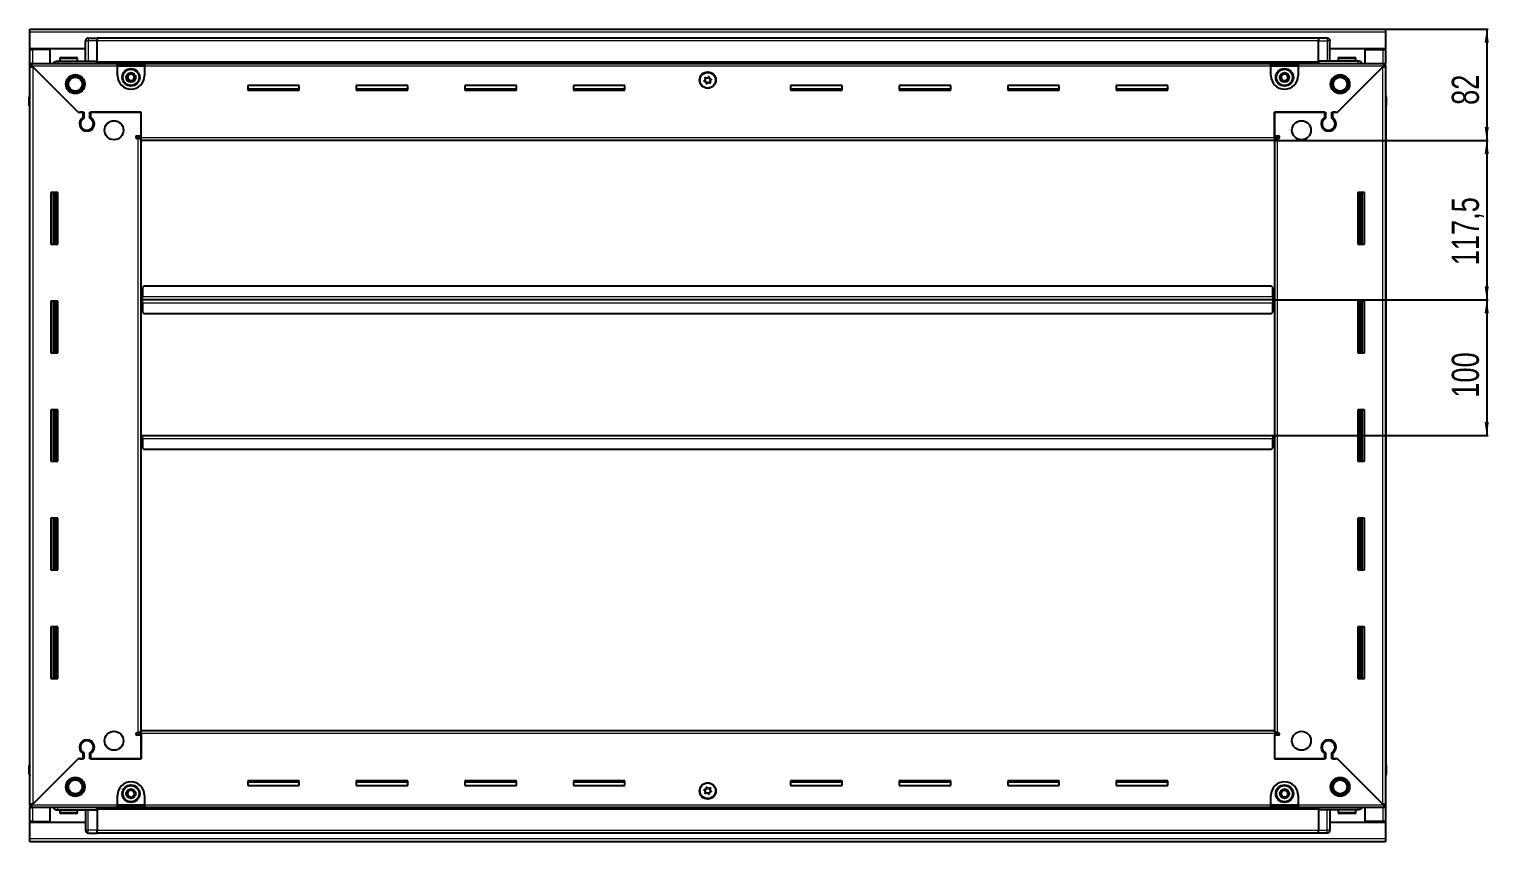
# Model space of a CAD drawing. Header units: millimetres. Extents: x 1415 to 5981, y -1265 to 1643.
# Drawn here: x 4906 to 5981, y 877 to 1476 of the extents above; entities that cross this region are included whole.
import ezdxf

# ---------------------------------------------------------------- set-up
doc = ezdxf.new("R2010")
doc.units = ezdxf.units.MM
doc.layers.add('FORMAT', color=7, linetype='Continuous')
doc.styles.add('SLDTEXTSTYLE0', font='TXT', dxfattribs={"width": 0.75})
doc.dimstyles.new('SLDDIMSTYLE0', dxfattribs={"dimtxt": 20, "dimasz": 10, "dimexe": 0, "dimexo": 0.0625, "dimgap": 5, "dimtad": 2, "dimdec": 1, "dimrnd": 1e-09, "dimzin": 12, "dimdsep": 46, "dimtxsty": 'SLDTEXTSTYLE0', "dimsah": 1, "dimcen": 0.09, "dimadec": 0, "dimazin": 3, "dimtfac": 1, "dimtofl": 0, "dimtmove": 0, "dimatfit": 3, "dimfxl": 0, "dimfrac": 2, "dimtolj": 1, "dimtzin": 12, "dimarcsym": 0})

# ---------------------------------------------------------------- blocks, each defined once
blk = doc.blocks.new('_D_6')
at = {"layer": 'FORMAT'}
for p, q in [((5905.2, 1475.8), (5980.7, 1475.8)), ((5979.7, 1475.8), (5979.7, 1393.8)), ((5823.2, 1393.8), (5980.7, 1393.8))]:
    blk.add_line(p, q, dxfattribs=at)
for points in [[(5979.7, 1475.8), (5978.1, 1465.8), (5981.2, 1465.8)], [(5979.7, 1393.8), (5981.2, 1403.8), (5978.1, 1403.8)]]:
    blk.add_solid(points, dxfattribs=at)
at = {"layer": 'FORMAT', "insert": (5953.9, 1420), "char_height": 20, "attachment_point": 1, "rotation": 90, "style": 'SLDTEXTSTYLE0'}
blk.add_mtext('82', dxfattribs=at)
blk = doc.blocks.new('_D_7')
at = {"layer": 'FORMAT'}
for p, q in [((5822.2, 1276.3), (5980.7, 1276.3)), ((5979.7, 1276.3), (5979.7, 1176.3)), ((5822.2, 1176.3), (5980.7, 1176.3))]:
    blk.add_line(p, q, dxfattribs=at)
for points in [[(5979.7, 1276.3), (5978.1, 1266.3), (5981.2, 1266.3)], [(5979.7, 1176.3), (5981.2, 1186.3), (5978.1, 1186.3)]]:
    blk.add_solid(points, dxfattribs=at)
at = {"layer": 'FORMAT', "insert": (5953.9, 1204.2), "char_height": 20, "attachment_point": 1, "rotation": 90, "style": 'SLDTEXTSTYLE0'}
blk.add_mtext('100', dxfattribs=at)
blk = doc.blocks.new('_D_8')
at = {"layer": 'FORMAT'}
for p, q in [((5823.2, 1393.8), (5980.7, 1393.8)), ((5979.7, 1393.8), (5979.7, 1276.3)), ((5822.2, 1276.3), (5980.7, 1276.3))]:
    blk.add_line(p, q, dxfattribs=at)
for points in [[(5979.7, 1393.8), (5978.1, 1383.8), (5981.2, 1383.8)], [(5979.7, 1276.3), (5981.2, 1286.3), (5978.1, 1286.3)]]:
    blk.add_solid(points, dxfattribs=at)
at = {"layer": 'FORMAT', "insert": (5953.9, 1301.8), "char_height": 20, "attachment_point": 1, "rotation": 90, "style": 'SLDTEXTSTYLE0'}
blk.add_mtext('117,5', dxfattribs=at)

msp = doc.modelspace()

# ---------------------------------------------------------------- linework, layer by layer
at = {"color": 7, "linetype": 'Continuous', "lineweight": 25}
for p, q in [((4906.16, 1475.82), (5905.16, 1475.82)), ((4906.16, 1473.72), (4906.16, 1475.82)), ((4906.16, 1461.32), (4906.16, 1473.72)), ((5905.16, 1475.82), (5905.16, 1473.72)), ((5905.16, 1473.72), (5905.16, 1461.32)), ((4947.16, 1452.32), (4947.16, 1467.32)), ((4947.83, 1468.82), (4947.83, 1468.82)), ((4949.16, 1469.32), (4955.66, 1469.32)), ((4949.16, 1469.32), (4955.66, 1469.32)), ((4955.66, 1469.32), (4955.66, 1469.32)), ((4955.66, 1469.32), (4955.66, 1469.32)), ((4955.66, 1469.32), (4955.66, 1467.32)), ((5855.66, 1469.17), (4955.66, 1469.17)), ((4955.66, 1452.32), (4955.66, 1467.32)), ((5855.66, 1469.32), (5855.66, 1469.32)), ((5862.16, 1469.32), (5855.66, 1469.32)), ((5862.16, 1469.32), (5855.66, 1469.32)), ((5855.66, 1469.32), (5855.66, 1467.32)), ((5855.66, 1452.32), (5855.66, 1467.32)), ((5864.16, 1467.32), (5864.16, 1467.32)), ((5864.16, 1452.32), (5864.16, 1467.32)), ((4947.16, 1461.32), (4906.16, 1461.32)), ((4906.16, 1460.82), (4906.16, 1461.32)), ((4906.16, 1450.57), (4906.16, 1460.82)), ((4906.16, 1460.82), (4908.26, 1460.82)), ((4907.66, 1460.82), (4907.66, 1461.32)), ((4921.16, 1460.82), (4908.26, 1460.82)), ((4921.16, 1450.57), (4921.16, 1460.82)), ((4926.66, 1452.32), (4955.66, 1452.32)), ((4928.16, 1454.22), (4928.16, 1452.32)), ((4928.96, 1455.02), (4940.36, 1455.02)), ((4941.16, 1452.32), (4941.16, 1454.22)), ((4955.58, 1450.57), (4955.66, 1452.29)), ((4955.66, 1452.32), (4955.66, 1451.82)), ((5884.66, 1452.32), (5855.66, 1452.32)), ((5855.66, 1452.32), (5855.66, 1451.82)), ((5855.66, 1452.29), (5855.73, 1450.57)), ((5905.16, 1461.32), (5864.16, 1461.32)), ((5870.16, 1454.22), (5870.16, 1452.32)), ((5870.96, 1455.02), (5882.36, 1455.02)), ((5883.16, 1452.32), (5883.16, 1454.22)), ((5890.16, 1450.57), (5890.16, 1460.82)), ((5890.16, 1460.82), (5903.06, 1460.82)), ((5903.06, 1460.82), (5905.16, 1460.82)), ((5903.66, 1460.82), (5903.66, 1461.32)), ((5905.16, 1460.82), (5905.16, 1461.32)), ((5905.16, 1460.82), (5905.16, 1450.57)), ((4906.16, 1449.07), (4906.16, 1450.57)), ((4906.16, 1450.57), (4907.16, 1450.57)), ((4906.16, 1448.57), (4906.16, 1449.07)), ((4906.16, 1449.07), (4907.16, 1449.07)), ((4906.16, 904.07), (4906.16, 1448.57)), ((4907.66, 1448.57), (4906.16, 1448.57)), ((4907.16, 1449.07), (4907.16, 1450.57)), ((4907.16, 1450.57), (4970.66, 1450.57)), ((4907.76, 1448.47), (4941.66, 1414.57)), ((4942.36, 1413.87), (4908.26, 1447.97)), ((4955.66, 1451.17), (5855.66, 1451.17)), ((4970.66, 1448.47), (4970.66, 1450.57)), ((4970.66, 1450.57), (4990.66, 1450.57)), ((4970.66, 1449.07), (4990.66, 1449.07)), ((4970.66, 1441.57), (4970.66, 1448.47)), ((4990.66, 1450.57), (4990.66, 1448.47)), ((4990.66, 1450.57), (5820.66, 1450.57)), ((4990.66, 1448.47), (4990.66, 1441.57)), ((5820.66, 1448.47), (5820.66, 1450.57)), ((5820.66, 1450.57), (5840.66, 1450.57)), ((5820.66, 1449.07), (5840.66, 1449.07)), ((5820.66, 1441.57), (5820.66, 1448.47)), ((5840.66, 1450.57), (5840.66, 1448.47)), ((5840.66, 1450.57), (5904.16, 1450.57)), ((5840.66, 1448.47), (5840.66, 1441.57)), ((5903.06, 1447.97), (5868.96, 1413.87)), ((5869.66, 1414.57), (5903.56, 1448.47)), ((5903.66, 1448.57), (5905.16, 1448.57)), ((5904.16, 1449.07), (5904.16, 1450.57)), ((5904.16, 1450.57), (5905.16, 1450.57)), ((5904.16, 1449.07), (5905.16, 1449.07)), ((5905.16, 1449.07), (5905.16, 1450.57)), ((5905.16, 1449.07), (5905.16, 1448.57)), ((5905.16, 1448.57), (5905.16, 904.07)), ((5104.66, 1434.32), (5066.66, 1434.32)), ((5066.66, 1434.32), (5066.66, 1430.82)), ((5104.66, 1431.57), (5066.66, 1431.57)), ((5066.66, 1430.82), (5104.66, 1430.82)), ((5104.66, 1430.82), (5104.66, 1434.32)), ((5184.66, 1434.32), (5146.66, 1434.32)), ((5146.66, 1434.32), (5146.66, 1430.82)), ((5184.66, 1431.57), (5146.66, 1431.57)), ((5146.66, 1430.82), (5184.66, 1430.82)), ((5184.66, 1430.82), (5184.66, 1434.32)), ((5264.66, 1434.32), (5226.66, 1434.32)), ((5226.66, 1434.32), (5226.66, 1430.82)), ((5264.66, 1431.57), (5226.66, 1431.57)), ((5226.66, 1430.82), (5264.66, 1430.82)), ((5264.66, 1430.82), (5264.66, 1434.32)), ((5344.66, 1434.32), (5306.66, 1434.32)), ((5306.66, 1434.32), (5306.66, 1430.82)), ((5344.66, 1431.57), (5306.66, 1431.57)), ((5306.66, 1430.82), (5344.66, 1430.82)), ((5344.66, 1430.82), (5344.66, 1434.32)), ((5504.66, 1434.32), (5466.66, 1434.32)), ((5466.66, 1434.32), (5466.66, 1430.82)), ((5504.66, 1431.57), (5466.66, 1431.57)), ((5466.66, 1430.82), (5504.66, 1430.82)), ((5504.66, 1430.82), (5504.66, 1434.32)), ((5584.66, 1434.32), (5546.66, 1434.32)), ((5546.66, 1434.32), (5546.66, 1430.82)), ((5584.66, 1431.57), (5546.66, 1431.57)), ((5546.66, 1430.82), (5584.66, 1430.82)), ((5584.66, 1430.82), (5584.66, 1434.32)), ((5664.66, 1434.32), (5626.66, 1434.32)), ((5626.66, 1434.32), (5626.66, 1430.82)), ((5664.66, 1431.57), (5626.66, 1431.57)), ((5626.66, 1430.82), (5664.66, 1430.82)), ((5664.66, 1430.82), (5664.66, 1434.32)), ((5744.66, 1434.32), (5706.66, 1434.32)), ((5706.66, 1434.32), (5706.66, 1430.82)), ((5744.66, 1431.57), (5706.66, 1431.57)), ((5706.66, 1430.82), (5744.66, 1430.82)), ((5744.66, 1430.82), (5744.66, 1434.32)), ((4905.66, 1425.82), (4905.66, 1419.32)), ((4905.66, 1419.32), (4905.66, 1425.82)), ((5905.16, 1427.15), (5905.16, 1427.15)), ((5905.66, 1425.82), (5905.66, 1419.32)), ((5905.66, 1419.32), (5905.66, 1425.82)), ((4905.66, 1419.32), (4905.66, 1419.32)), ((4906.16, 1419.32), (4905.66, 1419.32)), ((4905.81, 1419.32), (4905.81, 933.32)), ((4941.66, 1414.57), (4945.86, 1414.57)), ((4943.06, 1414.57), (4942.36, 1413.87)), ((4945.16, 1414.57), (4943.06, 1414.57)), ((4945.16, 1414.57), (4945.16, 1410.68)), ((4945.86, 1414.57), (4945.86, 1410.29)), ((4950.46, 1414.57), (4988.16, 1414.57)), ((4950.46, 1410.29), (4950.46, 1414.57)), ((4951.16, 1410.68), (4951.16, 1414.57)), ((4988.16, 1414.57), (4951.16, 1414.57)), ((4988.16, 1397.32), (4988.16, 1414.57)), ((4988.16, 1395.92), (4988.16, 1414.57)), ((5823.16, 1414.57), (5823.16, 1397.32)), ((5860.16, 1414.57), (5823.16, 1414.57)), ((5823.16, 1414.57), (5860.86, 1414.57)), ((5823.16, 1395.92), (5823.16, 1414.57)), ((5860.16, 1414.57), (5860.16, 1410.68)), ((5860.86, 1414.57), (5860.86, 1410.29)), ((5865.46, 1414.57), (5869.66, 1414.57)), ((5865.46, 1410.29), (5865.46, 1414.57)), ((5868.26, 1414.57), (5866.16, 1414.57)), ((5866.16, 1410.68), (5866.16, 1414.57)), ((5868.96, 1413.87), (5868.26, 1414.57)), ((5905.16, 1419.32), (5905.66, 1419.32)), ((5905.51, 933.32), (5905.51, 1419.32)), ((5905.66, 1419.32), (5905.66, 1419.32)), ((5905.66, 1419.32), (5905.66, 1419.32)), ((4946.16, 1401.71), (4946.16, 1400.95)), ((5865.16, 1401.71), (5865.16, 1400.95)), ((4985.31, 1397.32), (4988.16, 1397.32)), ((4986.06, 1395.32), (4985.31, 1395.32)), ((4986.06, 1395.32), (4988.16, 1395.32)), ((4988.16, 1396.32), (4986.16, 1396.32)), ((4986.16, 1396.32), (4986.16, 1395.32)), ((4988.16, 1393.82), (4988.16, 1395.92)), ((4988.16, 958.82), (4988.16, 1393.82)), ((5823.16, 1393.82), (4988.16, 1393.82)), ((5823.16, 1397.32), (5826.01, 1397.32)), ((5825.16, 1396.32), (5823.16, 1396.32)), ((5823.16, 1395.92), (5823.16, 1393.82)), ((5823.16, 1395.32), (5825.26, 1395.32)), ((5823.16, 1393.82), (5823.16, 958.82)), ((5825.16, 1395.32), (5825.16, 1396.32)), ((5826.01, 1395.32), (5825.26, 1395.32)), ((4926.66, 1355.32), (4921.66, 1355.32)), ((4921.66, 1355.32), (4921.66, 1317.32)), ((4923.81, 1317.32), (4923.81, 1355.32)), ((4925.6, 1317.32), (4925.6, 1355.32)), ((4925.63, 1317.32), (4925.63, 1355.32)), ((4926.66, 1317.32), (4926.66, 1355.32)), ((5884.66, 1355.32), (5884.66, 1317.32)), ((5889.66, 1355.32), (5884.66, 1355.32)), ((5885.68, 1355.32), (5885.68, 1317.32)), ((5885.71, 1355.32), (5885.71, 1317.32)), ((5887.51, 1355.32), (5887.51, 1317.32)), ((5889.66, 1317.32), (5889.66, 1355.32)), ((4921.66, 1317.32), (4926.66, 1317.32)), ((5884.66, 1317.32), (5889.66, 1317.32)), ((4990.16, 1286.32), (4989.16, 1285.32)), ((4989.16, 1285.32), (4989.16, 1278.42)), ((5821.16, 1286.32), (4990.16, 1286.32)), ((5822.16, 1285.32), (5821.16, 1286.32)), ((5822.16, 1278.42), (5822.16, 1285.32)), ((4926.66, 1275.32), (4921.66, 1275.32)), ((4921.66, 1275.32), (4921.66, 1237.32)), ((4923.81, 1237.32), (4923.81, 1275.32)), ((4925.6, 1237.32), (4925.6, 1275.32)), ((4925.63, 1237.32), (4925.63, 1275.32)), ((4926.66, 1237.32), (4926.66, 1275.32)), ((4988.91, 1276.32), (4988.16, 1276.32)), ((4989.16, 1279.17), (4988.91, 1279.17)), ((4988.91, 1279.17), (4988.91, 1276.32)), ((4988.91, 1276.32), (4988.91, 1273.47)), ((4988.91, 1273.47), (4989.16, 1273.47)), ((4989.16, 1276.32), (4989.16, 1278.42)), ((5822.16, 1276.32), (4989.16, 1276.32)), ((4989.16, 1274.22), (4989.16, 1276.32)), ((4989.16, 1274.22), (4989.16, 1267.32)), ((5822.41, 1279.17), (5822.16, 1279.17)), ((5822.16, 1278.42), (5822.16, 1276.32)), ((5822.16, 1276.32), (5822.16, 1274.22)), ((5822.16, 1267.32), (5822.16, 1274.22)), ((5822.16, 1273.47), (5822.41, 1273.47)), ((5822.41, 1276.32), (5822.41, 1279.17)), ((5823.16, 1276.32), (5822.41, 1276.32)), ((5822.41, 1273.47), (5822.41, 1276.32)), ((5884.66, 1275.32), (5884.66, 1237.32)), ((5889.66, 1275.32), (5884.66, 1275.32)), ((5885.68, 1275.32), (5885.68, 1237.32)), ((5885.71, 1275.32), (5885.71, 1237.32)), ((5887.51, 1275.32), (5887.51, 1237.32)), ((5889.66, 1237.32), (5889.66, 1275.32)), ((4989.16, 1267.32), (4990.16, 1266.32)), ((4990.16, 1266.32), (5821.16, 1266.32)), ((5821.16, 1266.32), (5822.16, 1267.32)), ((4921.66, 1237.32), (4926.66, 1237.32)), ((5884.66, 1237.32), (5889.66, 1237.32)), ((4926.66, 1195.32), (4921.66, 1195.32)), ((4921.66, 1195.32), (4921.66, 1157.32)), ((4923.81, 1157.32), (4923.81, 1195.32)), ((4925.6, 1157.32), (4925.6, 1195.32)), ((4925.63, 1157.32), (4925.63, 1195.32)), ((4926.66, 1157.32), (4926.66, 1195.32)), ((5884.66, 1195.32), (5884.66, 1157.32)), ((5889.66, 1195.32), (5884.66, 1195.32)), ((5885.68, 1195.32), (5885.68, 1157.32)), ((5885.71, 1195.32), (5885.71, 1157.32)), ((5887.51, 1195.32), (5887.51, 1157.32)), ((5889.66, 1157.32), (5889.66, 1195.32)), ((4988.16, 1176.32), (4988.91, 1176.32)), ((4988.91, 1176.32), (4988.91, 1173.47)), ((4988.91, 1173.47), (4989.16, 1173.47)), ((4989.16, 1174.22), (4989.16, 1176.32)), ((4989.16, 1176.32), (5822.16, 1176.32)), ((4989.16, 1174.22), (4989.16, 1167.32)), ((5822.16, 1176.32), (5822.16, 1174.22)), ((5822.16, 1167.32), (5822.16, 1174.22)), ((5822.16, 1173.47), (5822.41, 1173.47)), ((5822.41, 1173.47), (5822.41, 1176.32)), ((5822.41, 1176.32), (5823.16, 1176.32)), ((4989.16, 1167.32), (4990.16, 1166.32)), ((4990.16, 1166.32), (5821.16, 1166.32)), ((5821.16, 1166.32), (5822.16, 1167.32)), ((4921.66, 1157.32), (4926.66, 1157.32)), ((5884.66, 1157.32), (5889.66, 1157.32)), ((4926.66, 1115.32), (4921.66, 1115.32)), ((4921.66, 1115.32), (4921.66, 1077.32)), ((4923.81, 1077.32), (4923.81, 1115.32)), ((4925.6, 1077.32), (4925.6, 1115.32)), ((4925.63, 1077.32), (4925.63, 1115.32)), ((4926.66, 1077.32), (4926.66, 1115.32)), ((5884.66, 1115.32), (5884.66, 1077.32)), ((5889.66, 1115.32), (5884.66, 1115.32)), ((5885.68, 1115.32), (5885.68, 1077.32)), ((5885.71, 1115.32), (5885.71, 1077.32)), ((5887.51, 1115.32), (5887.51, 1077.32)), ((5889.66, 1077.32), (5889.66, 1115.32)), ((4921.66, 1077.32), (4926.66, 1077.32)), ((5884.66, 1077.32), (5889.66, 1077.32)), ((4926.66, 1035.32), (4921.66, 1035.32)), ((4921.66, 1035.32), (4921.66, 997.32)), ((4923.81, 997.32), (4923.81, 1035.32)), ((4925.6, 997.32), (4925.6, 1035.32)), ((4925.63, 997.32), (4925.63, 1035.32)), ((4926.66, 997.32), (4926.66, 1035.32)), ((5884.66, 1035.32), (5884.66, 997.32)), ((5889.66, 1035.32), (5884.66, 1035.32)), ((5885.68, 1035.32), (5885.68, 997.32)), ((5885.71, 1035.32), (5885.71, 997.32)), ((5887.51, 1035.32), (5887.51, 997.32)), ((5889.66, 997.32), (5889.66, 1035.32)), ((4921.66, 997.32), (4926.66, 997.32)), ((5884.66, 997.32), (5889.66, 997.32)), ((4985.31, 957.32), (4986.06, 957.32)), ((4988.16, 957.32), (4986.06, 957.32)), ((4986.16, 957.32), (4986.16, 956.32)), ((4988.16, 956.72), (4988.16, 958.82)), ((4988.16, 958.82), (5823.16, 958.82)), ((5823.16, 958.82), (5823.16, 956.72)), ((5825.26, 957.32), (5823.16, 957.32)), ((5825.16, 956.32), (5825.16, 957.32)), ((5825.26, 957.32), (5826.01, 957.32)), ((4946.16, 951.7), (4946.16, 950.94)), ((4988.16, 955.32), (4985.31, 955.32)), ((4986.16, 956.32), (4988.16, 956.32)), ((4988.16, 956.72), (4988.16, 938.07)), ((4988.16, 938.07), (4988.16, 955.32)), ((5823.16, 956.72), (5823.16, 938.07)), ((5823.16, 956.32), (5825.16, 956.32)), ((5823.16, 955.32), (5823.16, 938.07)), ((5826.01, 955.32), (5823.16, 955.32)), ((5865.16, 951.7), (5865.16, 950.94)), ((4941.66, 938.07), (4907.76, 904.17)), ((4908.26, 904.67), (4942.36, 938.77)), ((4945.86, 938.07), (4941.66, 938.07)), ((4942.36, 938.77), (4943.06, 938.07)), ((4943.06, 938.07), (4945.16, 938.07)), ((4945.16, 941.96), (4945.16, 938.07)), ((4945.86, 942.36), (4945.86, 938.07)), ((4950.46, 938.07), (4950.46, 942.36)), ((4988.16, 938.07), (4950.46, 938.07)), ((4951.16, 938.07), (4951.16, 941.96)), ((4951.16, 938.07), (4988.16, 938.07)), ((5823.16, 938.07), (5860.16, 938.07)), ((5860.86, 938.07), (5823.16, 938.07)), ((5860.16, 941.96), (5860.16, 938.07)), ((5860.86, 942.36), (5860.86, 938.07)), ((5865.46, 938.07), (5865.46, 942.36)), ((5869.66, 938.07), (5865.46, 938.07)), ((5866.16, 938.07), (5866.16, 941.96)), ((5866.16, 938.07), (5868.26, 938.07)), ((5868.26, 938.07), (5868.96, 938.77)), ((5868.96, 938.77), (5903.06, 904.67)), ((5903.56, 904.17), (5869.66, 938.07)), ((4905.66, 926.82), (4905.66, 933.32)), ((4905.66, 933.32), (4905.66, 933.32)), ((4905.66, 933.32), (4905.66, 933.32)), ((4905.66, 933.32), (4905.66, 926.82)), ((4906.16, 933.32), (4905.66, 933.32)), ((4906.16, 925.5), (4906.16, 925.5)), ((5905.16, 933.32), (5905.66, 933.32)), ((5905.66, 933.32), (5905.66, 933.32)), ((5905.66, 926.82), (5905.66, 933.32)), ((5905.66, 933.32), (5905.66, 926.82)), ((5104.66, 921.82), (5066.66, 921.82)), ((5066.66, 921.82), (5066.66, 918.32)), ((5066.66, 921.07), (5104.66, 921.07)), ((5066.66, 918.32), (5104.66, 918.32)), ((5104.66, 918.32), (5104.66, 921.82)), ((5184.66, 921.82), (5146.66, 921.82)), ((5146.66, 921.82), (5146.66, 918.32)), ((5146.66, 921.07), (5184.66, 921.07)), ((5146.66, 918.32), (5184.66, 918.32)), ((5184.66, 918.32), (5184.66, 921.82)), ((5264.66, 921.82), (5226.66, 921.82)), ((5226.66, 921.82), (5226.66, 918.32)), ((5226.66, 921.07), (5264.66, 921.07)), ((5226.66, 918.32), (5264.66, 918.32)), ((5264.66, 918.32), (5264.66, 921.82)), ((5344.66, 921.82), (5306.66, 921.82)), ((5306.66, 921.82), (5306.66, 918.32)), ((5306.66, 921.07), (5344.66, 921.07)), ((5306.66, 918.32), (5344.66, 918.32)), ((5344.66, 918.32), (5344.66, 921.82)), ((5504.66, 921.82), (5466.66, 921.82)), ((5466.66, 921.82), (5466.66, 918.32)), ((5466.66, 921.07), (5504.66, 921.07)), ((5466.66, 918.32), (5504.66, 918.32)), ((5504.66, 918.32), (5504.66, 921.82)), ((5584.66, 921.82), (5546.66, 921.82)), ((5546.66, 921.82), (5546.66, 918.32)), ((5546.66, 921.07), (5584.66, 921.07)), ((5546.66, 918.32), (5584.66, 918.32)), ((5584.66, 918.32), (5584.66, 921.82)), ((5664.66, 921.82), (5626.66, 921.82)), ((5626.66, 921.82), (5626.66, 918.32)), ((5626.66, 921.07), (5664.66, 921.07)), ((5626.66, 918.32), (5664.66, 918.32)), ((5664.66, 918.32), (5664.66, 921.82)), ((5744.66, 921.82), (5706.66, 921.82)), ((5706.66, 921.82), (5706.66, 918.32)), ((5706.66, 921.07), (5744.66, 921.07)), ((5706.66, 918.32), (5744.66, 918.32)), ((5744.66, 918.32), (5744.66, 921.82)), ((4906.16, 903.57), (4906.16, 904.07)), ((4907.66, 904.07), (4906.16, 904.07)), ((4906.16, 903.57), (4906.16, 902.07)), ((4907.16, 903.57), (4906.16, 903.57)), ((4907.16, 903.57), (4907.16, 902.07)), ((4970.66, 904.17), (4970.66, 911.07)), ((4970.66, 902.07), (4970.66, 904.17)), ((4990.66, 903.57), (4970.66, 903.57)), ((4990.66, 911.07), (4990.66, 904.17)), ((4990.66, 904.17), (4990.66, 902.07)), ((5820.66, 904.17), (5820.66, 911.07)), ((5820.66, 902.07), (5820.66, 904.17)), ((5840.66, 903.57), (5820.66, 903.57)), ((5840.66, 911.07), (5840.66, 904.17)), ((5840.66, 904.17), (5840.66, 902.07)), ((5903.66, 904.07), (5905.16, 904.07)), ((5904.16, 903.57), (5904.16, 902.07)), ((5905.16, 903.57), (5904.16, 903.57)), ((5905.16, 904.07), (5905.16, 903.57)), ((5905.16, 903.57), (5905.16, 902.07)), ((4906.16, 891.82), (4906.16, 902.07)), ((4907.16, 902.07), (4906.16, 902.07)), ((4970.66, 902.07), (4907.16, 902.07)), ((4921.16, 891.82), (4921.16, 902.07)), ((4926.66, 900.32), (4955.66, 900.32)), ((4928.16, 900.32), (4928.16, 898.42)), ((4932.73, 897.62), (4928.96, 897.62)), ((4940.36, 897.62), (4932.73, 897.62)), ((4941.16, 898.42), (4941.16, 900.32)), ((4947.16, 900.32), (4947.16, 885.32)), ((4955.66, 900.36), (4955.58, 902.07)), ((5855.66, 901.47), (4955.66, 901.47)), ((4955.66, 900.32), (4955.66, 900.82)), ((4955.66, 900.32), (4955.66, 885.32)), ((4990.66, 902.07), (4970.66, 902.07)), ((5820.66, 902.07), (4990.66, 902.07)), ((5840.66, 902.07), (5820.66, 902.07)), ((5904.16, 902.07), (5840.66, 902.07)), ((5855.73, 902.07), (5855.66, 900.36)), ((5855.66, 900.32), (5855.66, 900.82)), ((5884.66, 900.32), (5855.66, 900.32)), ((5855.66, 900.32), (5855.66, 885.32)), ((5864.16, 900.32), (5864.16, 885.32)), ((5870.16, 900.32), (5870.16, 898.42)), ((5877.95, 897.62), (5870.96, 897.62)), ((5882.36, 897.62), (5877.95, 897.62)), ((5883.16, 898.42), (5883.16, 900.32)), ((5890.16, 891.82), (5890.16, 902.07)), ((5905.16, 902.07), (5904.16, 902.07)), ((5905.16, 902.07), (5905.16, 891.82)), ((4908.26, 891.82), (4906.16, 891.82)), ((4906.16, 891.32), (4906.16, 891.82)), ((4906.16, 878.92), (4906.16, 891.32)), ((4906.16, 891.32), (4947.16, 891.32)), ((4907.66, 891.32), (4907.66, 891.82)), ((4908.26, 891.82), (4921.16, 891.82)), ((4947.16, 885.32), (4947.16, 885.32)), ((4949.16, 883.32), (4955.66, 883.32)), ((4949.16, 883.32), (4955.66, 883.32)), ((4955.66, 883.32), (4955.66, 885.32)), ((4955.66, 883.47), (5855.66, 883.47)), ((4955.66, 883.32), (4955.66, 883.32)), ((5855.66, 883.32), (5855.66, 885.32)), ((5862.16, 883.32), (5855.66, 883.32)), ((5855.66, 883.32), (5855.66, 883.32)), ((5855.66, 883.32), (5855.66, 883.32)), ((5862.16, 883.32), (5855.66, 883.32)), ((5863.48, 883.82), (5863.48, 883.82)), ((5864.16, 891.32), (5905.16, 891.32)), ((5903.06, 891.82), (5890.16, 891.82)), ((5905.16, 891.82), (5903.06, 891.82)), ((5903.66, 891.32), (5903.66, 891.82)), ((5905.16, 891.32), (5905.16, 891.82)), ((5905.16, 891.32), (5905.16, 878.92)), ((4906.16, 876.82), (4906.16, 878.92)), ((5905.16, 876.82), (4906.16, 876.82)), ((5905.16, 878.92), (5905.16, 876.82))]:
    msp.add_line(p, q, dxfattribs=at)
at = {"color": 8, "linetype": 'Continuous', "lineweight": 18}
for p, q in [((5905.16, 1473.72), (4906.16, 1473.72)), ((4947.16, 1467.32), (4949.16, 1467.32)), ((4949.16, 1469.32), (4949.16, 1467.32)), ((4949.16, 1467.32), (4949.16, 1452.32)), ((4955.66, 1467.32), (4949.16, 1467.32)), ((5855.66, 1467.17), (4955.66, 1467.17)), ((5855.66, 1467.32), (5862.16, 1467.32)), ((5862.16, 1469.32), (5862.16, 1467.32)), ((5864.16, 1467.32), (5862.16, 1467.32)), ((5862.16, 1467.32), (5862.16, 1452.32)), ((4908.26, 1460.82), (4908.26, 1461.32)), ((4908.26, 1450.57), (4908.26, 1460.82)), ((4928.16, 1454.22), (4941.16, 1454.22)), ((5870.16, 1454.22), (5883.16, 1454.22)), ((5903.06, 1461.32), (5903.06, 1460.82)), ((5903.06, 1460.82), (5903.06, 1450.57)), ((4970.66, 1448.47), (4907.76, 1448.47)), ((4908.26, 1447.97), (4908.26, 904.67)), ((5855.66, 1451.82), (4955.66, 1451.82)), ((5855.66, 1450.59), (4955.66, 1450.59)), ((4970.66, 1448.47), (4990.66, 1448.47)), ((5820.66, 1448.47), (4990.66, 1448.47)), ((5820.66, 1448.47), (5840.66, 1448.47)), ((5903.56, 1448.47), (5840.66, 1448.47)), ((5903.06, 904.67), (5903.06, 1447.97)), ((4906.16, 1425.82), (4905.66, 1425.82)), ((5905.16, 1425.82), (5905.66, 1425.82)), ((4986.06, 957.32), (4986.06, 1395.32)), ((4988.16, 1395.92), (5823.16, 1395.92)), ((5825.26, 1395.32), (5825.26, 957.32)), ((4923.16, 1355.32), (4923.16, 1317.32)), ((4924.39, 1355.32), (4924.39, 1317.32)), ((5886.92, 1317.32), (5886.92, 1355.32)), ((5888.16, 1317.32), (5888.16, 1355.32)), ((4923.16, 1275.32), (4923.16, 1237.32)), ((4924.39, 1275.32), (4924.39, 1237.32)), ((5822.16, 1278.42), (4989.16, 1278.42)), ((4989.16, 1274.22), (5822.16, 1274.22)), ((5886.92, 1237.32), (5886.92, 1275.32)), ((5888.16, 1237.32), (5888.16, 1275.32)), ((4923.16, 1195.32), (4923.16, 1157.32)), ((4924.39, 1195.32), (4924.39, 1157.32)), ((5886.92, 1157.32), (5886.92, 1195.32)), ((5888.16, 1157.32), (5888.16, 1195.32)), ((4989.16, 1174.22), (5822.16, 1174.22)), ((4923.16, 1115.32), (4923.16, 1077.32)), ((4924.39, 1115.32), (4924.39, 1077.32)), ((5886.92, 1077.32), (5886.92, 1115.32)), ((5888.16, 1077.32), (5888.16, 1115.32)), ((4923.16, 1035.32), (4923.16, 997.32)), ((4924.39, 1035.32), (4924.39, 997.32)), ((5886.92, 997.32), (5886.92, 1035.32)), ((5888.16, 997.32), (5888.16, 1035.32)), ((5823.16, 956.72), (4988.16, 956.72)), ((4906.16, 926.82), (4905.66, 926.82)), ((5905.16, 926.82), (5905.66, 926.82)), ((4907.76, 904.17), (4970.66, 904.17)), ((4990.66, 904.17), (4970.66, 904.17)), ((4990.66, 904.17), (5820.66, 904.17)), ((5840.66, 904.17), (5820.66, 904.17)), ((5840.66, 904.17), (5903.56, 904.17)), ((4908.26, 891.82), (4908.26, 902.07)), ((4932.46, 898.42), (4928.16, 898.42)), ((4941.16, 898.42), (4932.46, 898.42)), ((4949.16, 885.32), (4949.16, 900.32)), ((4955.66, 902.06), (5855.66, 902.06)), ((4955.66, 900.82), (5855.66, 900.82)), ((5862.16, 885.32), (5862.16, 900.32)), ((5878.13, 898.42), (5870.16, 898.42)), ((5883.16, 898.42), (5878.13, 898.42)), ((5903.06, 902.07), (5903.06, 891.82)), ((4908.26, 891.32), (4908.26, 891.82)), ((4947.16, 885.32), (4949.16, 885.32)), ((4949.16, 883.32), (4949.16, 885.32)), ((4955.66, 885.32), (4949.16, 885.32)), ((4955.66, 885.47), (5855.66, 885.47)), ((5855.66, 885.32), (5862.16, 885.32)), ((5864.16, 885.32), (5862.16, 885.32)), ((5862.16, 883.32), (5862.16, 885.32)), ((5903.06, 891.82), (5903.06, 891.32)), ((5905.16, 878.92), (4906.16, 878.92))]:
    msp.add_line(p, q, dxfattribs=at)
at = {"color": 7, "linetype": 'Continuous', "lineweight": 25, "flags": 128}
msp.add_lwpolyline([(5864.01, 1468.08), (5864.12, 1467.71), (5864.16, 1467.32)], dxfattribs=at)
at = {"color": 7, "linetype": 'Continuous', "lineweight": 25}
for centre, radius in [((4939.66, 1435.32), 7), ((4939.66, 1435.32), 6.02), ((4980.66, 1440.32), 6.5), ((4980.66, 1440.32), 3.46), ((5405.66, 1438.32), 6), ((5405.66, 1438.17), 5.79), ((5830.66, 1440.32), 6.5), ((5830.66, 1440.32), 3.46), ((5871.66, 1435.32), 7), ((5871.66, 1435.32), 6.03), ((4939.66, 1435.32), 5.1), ((5405.66, 1438.17), 1.85), ((5871.66, 1435.32), 5.1), ((4968.16, 1401.32), 7), ((5843.16, 1401.32), 7), ((4968.16, 951.32), 7), ((5843.16, 951.32), 7), ((4939.66, 917.32), 7), ((4939.66, 917.32), 6.03), ((4939.66, 917.32), 5.1), ((4980.66, 912.32), 6.5), ((4980.66, 912.32), 3.46), ((5405.66, 914.32), 6), ((5405.66, 914.47), 5.79), ((5405.66, 914.47), 1.85), ((5830.66, 912.32), 6.5), ((5830.66, 912.32), 3.46), ((5871.66, 917.32), 7), ((5871.66, 917.32), 6.03), ((5871.66, 917.32), 5.1)]:
    msp.add_circle(centre, radius, dxfattribs=at)
at = {"color": 8, "linetype": 'Continuous', "lineweight": 18}
for centre in [(4980.66, 1440.32), (5830.66, 1440.32), (4980.66, 912.32), (5830.66, 912.32)]:
    msp.add_circle(centre, 5.7, dxfattribs=at)
at = {"color": 7, "linetype": 'Continuous', "lineweight": 25}
for centre, radius, start, end in [((4949.16, 1467.32), 2, 90, 180), ((4949.16, 1467.32), 2, 90, 131.40962), ((5862.16, 1467.32), 2, 0, 90), ((4928.96, 1454.22), 0.8, 90, 180), ((4940.36, 1454.22), 0.8, 0, 90), ((4946.96, 1452.52), 0.2, 270, 0), ((5864.36, 1452.52), 0.2, 180, 270), ((5870.96, 1454.22), 0.8, 90, 180), ((5882.36, 1454.22), 0.8, 0, 90), ((4980.66, 1441.57), 10, 180, 270), ((4980.66, 1440.32), 2.5, 134.01559, 194.01559), ((4980.66, 1440.32), 2.5, 74.01559, 134.01559), ((4980.66, 1441.57), 10, 270, 0), ((4980.66, 1440.32), 2.5, 14.01559, 74.01559), ((5830.66, 1441.57), 10, 180, 270), ((5830.66, 1440.32), 2.5, 100.11158, 160.11158), ((5830.66, 1440.32), 2.5, 40.11158, 100.11158), ((5830.66, 1441.57), 10, 270, 0), ((5830.66, 1440.32), 2.5, 340.11158, 40.11158), ((4980.66, 1440.32), 2.5, 194.01559, 254.01559), ((4980.66, 1440.32), 2.5, 254.01559, 314.01559), ((4980.66, 1440.32), 2.5, 314.01559, 14.01559), ((5830.66, 1440.32), 2.5, 160.11158, 220.11158), ((5830.66, 1440.32), 2.5, 220.11158, 280.11158), ((5830.66, 1440.32), 2.5, 280.11158, 340.11158), ((4907.66, 1425.82), 2, 138.57492, 180), ((4907.66, 1425.82), 2, 138.59038, 180), ((5903.66, 1425.82), 2, 0, 41.40962), ((5903.66, 1425.82), 2, 0, 41.39416), ((4948.16, 1406.07), 5.5, 123.05573, 56.94427), ((4948.16, 1406.07), 4.8, 118.63099, 61.36901), ((5863.16, 1406.07), 5.5, 123.05573, 56.94427), ((5863.16, 1406.07), 4.8, 118.63099, 61.36901), ((4985.31, 1396.32), 1, 90, 270), ((5826.01, 1396.32), 1, 270, 90), ((4985.31, 956.32), 1, 90, 270), ((5826.01, 956.32), 1, 270, 90), ((4948.16, 946.57), 5.5, 303.05573, 236.94427), ((4948.16, 946.57), 4.8, 298.63099, 241.36901), ((5863.16, 946.57), 5.5, 303.05573, 236.94427), ((5863.16, 946.57), 4.8, 298.63099, 241.36901), ((4907.66, 926.82), 2, 180, 198.58003), ((4907.66, 926.82), 2, 180, 221.39416), ((4907.66, 926.82), 2, 213.94202, 221.40962), ((5903.66, 926.82), 2, 318.59038, 0), ((4980.66, 911.07), 10, 90, 180), ((4980.66, 912.32), 2.5, 127.47401, 187.47401), ((4980.66, 912.32), 2.5, 67.47401, 127.47401), ((4980.66, 911.07), 10, 0, 90), ((4980.66, 912.32), 2.5, 7.47401, 67.47401), ((5830.66, 911.07), 10, 90, 180), ((5830.66, 912.32), 2.5, 87.04236, 147.04236), ((5830.66, 911.07), 10, 0, 90), ((5830.66, 912.32), 2.5, 27.04236, 87.04236), ((4980.66, 912.32), 2.5, 187.47401, 247.47401), ((4980.66, 912.32), 2.5, 247.47401, 307.47401), ((4980.66, 912.32), 2.5, 307.47401, 7.47401), ((5830.66, 912.32), 2.5, 147.04236, 207.04236), ((5830.66, 912.32), 2.5, 207.04236, 267.04236), ((5830.66, 912.32), 2.5, 267.04236, 327.04236), ((5830.66, 912.32), 2.5, 327.04236, 27.04236), ((4928.96, 898.42), 0.8, 180, 270), ((4940.36, 898.42), 0.8, 270, 0), ((4946.96, 900.12), 0.2, 0, 90), ((5864.36, 900.12), 0.2, 90, 180), ((5870.96, 898.42), 0.8, 180, 270), ((5882.36, 898.42), 0.8, 270, 0), ((4949.16, 885.32), 2, 180, 270), ((4949.16, 885.32), 2, 180, 270), ((5862.16, 885.32), 2, 270, 0), ((5862.16, 885.32), 2, 270, 288.58003), ((5862.16, 885.32), 2, 303.94202, 311.40962)]:
    msp.add_arc(centre, radius, start, end, dxfattribs=at)
for points, knots in [([(4923.44, 1450.57), (4923.56, 1450.77), (4923.95, 1451.42), (4925.1, 1452.13), (4926.14, 1452.26), (4926.66, 1452.32)], [0, 0, 0, 0, 0.1822499, 0.5911249, 1, 1, 1, 1]), ([(4955.66, 1452.32), (4955.66, 1452.29), (4955.66, 1452.21), (4955.66, 1451.59), (4955.66, 1451.03), (4955.66, 1450.66), (4955.66, 1450.65)], [0, 0, 0, 0, 0.3302662, 0.6605324, 0.9907986, 1, 1, 1, 1]), ([(5855.66, 1452.32), (5855.66, 1452.29), (5855.66, 1452.21), (5855.66, 1451.59), (5855.66, 1451.03), (5855.66, 1450.66), (5855.66, 1450.65)], [0, 0, 0, 0, 0.3302662, 0.66053239, 0.99079859, 1, 1, 1, 1]), ([(5887.87, 1450.57), (5887.75, 1450.77), (5887.36, 1451.42), (5886.21, 1452.13), (5885.17, 1452.26), (5884.66, 1452.32)], [0, 0, 0, 0, 0.1822499, 0.5911249, 1, 1, 1, 1]), ([(4906.16, 1448.57), (4906.18, 1448.53), (4906.23, 1448.44), (4906.63, 1448.3), (4907.19, 1448.17), (4907.76, 1448.06), (4908.13, 1448), (4908.26, 1447.97)], [0, 0, 0, 0, 0.2302553, 0.4485219, 0.6667858, 0.8850496, 1, 1, 1, 1]), ([(4907.76, 1448.47), (4907.71, 1448.73), (4907.62, 1449.22), (4907.49, 1449.86), (4907.36, 1450.33), (4907.25, 1450.55), (4907.18, 1450.57), (4907.16, 1450.57)], [0, 0, 0, 0, 0.2302553, 0.4485219, 0.6667858, 0.8850496, 1, 1, 1, 1]), ([(4977.88, 1441.12), (4978.25, 1441.48), (4978.95, 1442.15), (4979.64, 1442.81), (4979.96, 1443.12)], [0, 0, 0, 0, 0.5346859, 1, 1, 1, 1]), ([(4979.96, 1443.12), (4980.45, 1442.98), (4981.38, 1442.72), (4982.3, 1442.45), (4982.73, 1442.33)], [0, 0, 0, 0, 0.5346859, 1, 1, 1, 1]), ([(4982.73, 1442.33), (4982.76, 1442.21), (4982.91, 1441.63), (4983.15, 1440.66), (4983.35, 1439.86), (4983.43, 1439.53)], [0, 0, 0, 0, 0.1331247, 0.6370994, 1, 1, 1, 1]), ([(5827.81, 1439.82), (5827.86, 1439.93), (5828.06, 1440.5), (5828.4, 1441.43), (5828.68, 1442.21), (5828.8, 1442.53)], [0, 0, 0, 0, 0.1331247, 0.6370994, 1, 1, 1, 1]), ([(5828.8, 1442.53), (5829.3, 1442.62), (5830.25, 1442.79), (5831.2, 1442.96), (5831.64, 1443.04)], [0, 0, 0, 0, 0.5346859, 1, 1, 1, 1]), ([(5831.64, 1443.04), (5831.97, 1442.64), (5832.59, 1441.91), (5833.21, 1441.17), (5833.5, 1440.83)], [0, 0, 0, 0, 0.5346859, 1, 1, 1, 1]), ([(5903.06, 1447.97), (5903.31, 1448.02), (5903.8, 1448.11), (5904.44, 1448.24), (5904.91, 1448.37), (5905.13, 1448.48), (5905.15, 1448.55), (5905.16, 1448.57)], [0, 0, 0, 0, 0.2302553, 0.4485219, 0.6667858, 0.8850496, 1, 1, 1, 1]), ([(5904.16, 1450.57), (5904.11, 1450.55), (5904.02, 1450.49), (5903.89, 1450.1), (5903.76, 1449.54), (5903.65, 1448.96), (5903.58, 1448.6), (5903.56, 1448.47)], [0, 0, 0, 0, 0.2302553, 0.4485219, 0.6667858, 0.8850496, 1, 1, 1, 1]), ([(4978.58, 1438.32), (4978.5, 1438.65), (4978.3, 1439.45), (4978.06, 1440.42), (4977.91, 1441), (4977.88, 1441.12)], [0, 0, 0, 0, 0.3629006, 0.8668753, 1, 1, 1, 1]), ([(4981.35, 1437.52), (4980.86, 1437.66), (4979.93, 1437.93), (4979.01, 1438.19), (4978.58, 1438.32)], [0, 0, 0, 0, 0.5346859, 1, 1, 1, 1]), ([(4983.43, 1439.53), (4983.06, 1439.17), (4982.37, 1438.5), (4981.68, 1437.83), (4981.35, 1437.52)], [0, 0, 0, 0, 0.5346859, 1, 1, 1, 1]), ([(5403.77, 1440.24), (5403.76, 1440.23), (5403.75, 1440.21), (5403.74, 1440.15), (5403.75, 1440.01), (5403.85, 1439.64), (5403.98, 1439.11), (5403.82, 1438.5), (5403.46, 1438.13), (5403.16, 1437.88), (5402.98, 1437.72), (5402.93, 1437.64), (5402.92, 1437.6), (5402.92, 1437.57), (5402.94, 1437.54), (5402.99, 1437.49), (5403.24, 1437.39), (5403.7, 1437.29), (5404.34, 1436.98), (5404.59, 1436.31), (5404.65, 1435.84), (5404.73, 1435.58), (5404.77, 1435.53), (5404.79, 1435.51), (5404.83, 1435.5), (5404.86, 1435.51), (5404.9, 1435.52), (5404.97, 1435.57), (5405.14, 1435.72), (5405.41, 1435.99), (5405.81, 1436.31), (5406.43, 1436.42), (5406.94, 1436.23), (5407.31, 1436.1), (5407.46, 1436.07), (5407.52, 1436.09), (5407.54, 1436.1), (5407.56, 1436.13), (5407.57, 1436.19), (5407.56, 1436.34), (5407.47, 1436.71), (5407.33, 1437.23), (5407.5, 1437.84), (5407.85, 1438.21), (5408.16, 1438.46), (5408.33, 1438.63), (5408.38, 1438.71), (5408.4, 1438.75), (5408.39, 1438.78), (5408.37, 1438.81), (5408.32, 1438.85), (5408.07, 1438.95), (5407.61, 1439.06), (5406.97, 1439.37), (5406.72, 1440.03), (5406.66, 1440.51), (5406.58, 1440.76), (5406.54, 1440.82), (5406.52, 1440.84), (5406.49, 1440.85), (5406.45, 1440.84), (5406.41, 1440.82), (5406.34, 1440.78), (5406.17, 1440.63), (5405.9, 1440.36), (5405.5, 1440.04), (5404.88, 1439.93), (5404.37, 1440.11), (5404, 1440.25), (5403.85, 1440.27), (5403.8, 1440.26), (5403.78, 1440.25), (5403.77, 1440.24)], [0, 0, 0, 0, 0.0020087, 0.00442, 0.0093647, 0.0255282, 0.0677053, 0.0957862, 0.1246456, 0.1503415, 0.1605194, 0.1633943, 0.1656965, 0.1672448, 0.1688741, 0.1707699, 0.1786058, 0.2119941, 0.2499945, 0.2879948, 0.3213831, 0.329219, 0.3311148, 0.3327441, 0.3342924, 0.3362166, 0.3385353, 0.3413178, 0.349662, 0.3753578, 0.4042173, 0.4322982, 0.4744753, 0.4906388, 0.4966691, 0.49844, 0.5, 0.5020087, 0.50442, 0.5093647, 0.5255282, 0.5677053, 0.5957862, 0.6246456, 0.6503415, 0.6605194, 0.6633943, 0.6656965, 0.6672448, 0.6688741, 0.6707699, 0.6786058, 0.7119941, 0.7499945, 0.7879948, 0.8213831, 0.829219, 0.8311148, 0.8327441, 0.8342924, 0.8362166, 0.8385353, 0.8413178, 0.849662, 0.8753578, 0.9042173, 0.9322982, 0.9744753, 0.9906388, 0.9966691, 0.99844, 1, 1, 1, 1]), ([(5829.67, 1437.61), (5829.34, 1438), (5828.72, 1438.74), (5828.1, 1439.48), (5827.81, 1439.82)], [0, 0, 0, 0, 0.5346859, 1, 1, 1, 1]), ([(5832.52, 1438.12), (5832.01, 1438.03), (5831.06, 1437.86), (5830.11, 1437.69), (5829.67, 1437.61)], [0, 0, 0, 0, 0.53468586, 1, 1, 1, 1]), ([(5833.5, 1440.83), (5833.38, 1440.51), (5833.1, 1439.73), (5832.76, 1438.8), (5832.56, 1438.23), (5832.52, 1438.12)], [0, 0, 0, 0, 0.36290056, 0.86687533, 1, 1, 1, 1]), ([(4977.99, 913.43), (4978.09, 913.51), (4978.56, 913.87), (4979.35, 914.48), (4980.01, 914.98), (4980.28, 915.19)], [0, 0, 0, 0, 0.1331247, 0.6370994, 1, 1, 1, 1]), ([(4980.28, 915.19), (4980.76, 914.99), (4981.65, 914.62), (4982.53, 914.25), (4982.95, 914.08)], [0, 0, 0, 0, 0.5346859, 1, 1, 1, 1]), ([(5403.77, 912.4), (5403.78, 912.4), (5403.8, 912.38), (5403.86, 912.38), (5404.01, 912.4), (5404.37, 912.54), (5404.88, 912.72), (5405.5, 912.61), (5405.9, 912.29), (5406.18, 912.01), (5406.36, 911.85), (5406.44, 911.81), (5406.48, 911.8), (5406.52, 911.81), (5406.54, 911.83), (5406.58, 911.88), (5406.66, 912.14), (5406.72, 912.61), (5406.97, 913.28), (5407.61, 913.59), (5408.07, 913.69), (5408.32, 913.79), (5408.37, 913.84), (5408.39, 913.87), (5408.4, 913.9), (5408.39, 913.93), (5408.36, 913.97), (5408.31, 914.04), (5408.15, 914.19), (5407.85, 914.43), (5407.5, 914.8), (5407.33, 915.41), (5407.47, 915.94), (5407.56, 916.32), (5407.58, 916.47), (5407.56, 916.52), (5407.54, 916.55), (5407.51, 916.56), (5407.45, 916.57), (5407.31, 916.54), (5406.94, 916.41), (5406.44, 916.23), (5405.81, 916.34), (5405.41, 916.66), (5405.13, 916.94), (5404.95, 917.09), (5404.87, 917.14), (5404.83, 917.15), (5404.79, 917.14), (5404.77, 917.12), (5404.73, 917.06), (5404.65, 916.81), (5404.59, 916.33), (5404.34, 915.67), (5403.7, 915.36), (5403.24, 915.25), (5402.99, 915.15), (5402.94, 915.11), (5402.92, 915.08), (5402.92, 915.05), (5402.93, 915.01), (5402.95, 914.98), (5403, 914.91), (5403.16, 914.76), (5403.46, 914.52), (5403.82, 914.14), (5403.98, 913.53), (5403.85, 913.01), (5403.75, 912.63), (5403.74, 912.48), (5403.75, 912.43), (5403.76, 912.41), (5403.77, 912.4)], [0, 0, 0, 0, 0.0020087, 0.00442, 0.0093647, 0.0255282, 0.0677053, 0.0957862, 0.1246456, 0.1503415, 0.1605194, 0.1633943, 0.1656965, 0.1672448, 0.1688741, 0.1707699, 0.1786058, 0.2119941, 0.2499945, 0.2879948, 0.3213831, 0.329219, 0.3311148, 0.3327441, 0.3342924, 0.3362166, 0.3385353, 0.3413178, 0.349662, 0.3753578, 0.4042173, 0.4322982, 0.4744753, 0.4906388, 0.4966691, 0.49844, 0.5, 0.5020087, 0.50442, 0.5093647, 0.5255282, 0.5677053, 0.5957862, 0.6246456, 0.6503415, 0.6605194, 0.6633943, 0.6656965, 0.6672448, 0.6688741, 0.6707699, 0.6786058, 0.7119941, 0.7499945, 0.7879948, 0.8213831, 0.829219, 0.8311148, 0.8327441, 0.8342924, 0.8362166, 0.8385353, 0.8413178, 0.849662, 0.8753578, 0.9042173, 0.9322982, 0.9744753, 0.9906388, 0.9966691, 0.99844, 1, 1, 1, 1]), ([(5827.77, 912.47), (5828.05, 912.91), (5828.58, 913.71), (5829.1, 914.52), (5829.34, 914.89)], [0, 0, 0, 0, 0.5346859, 1, 1, 1, 1]), ([(5829.34, 914.89), (5829.47, 914.89), (5830.07, 914.86), (5831.06, 914.81), (5831.88, 914.76), (5832.23, 914.75)], [0, 0, 0, 0, 0.1331247, 0.6370994, 1, 1, 1, 1]), ([(5832.23, 914.75), (5832.46, 914.29), (5832.9, 913.43), (5833.34, 912.57), (5833.54, 912.17)], [0, 0, 0, 0, 0.5346859, 1, 1, 1, 1]), ([(4908.26, 904.67), (4908, 904.63), (4907.51, 904.54), (4906.87, 904.4), (4906.4, 904.27), (4906.18, 904.16), (4906.16, 904.1), (4906.16, 904.07)], [0, 0, 0, 0, 0.2302553, 0.4485219, 0.6667858, 0.8850496, 1, 1, 1, 1]), ([(4907.16, 902.07), (4907.2, 902.1), (4907.29, 902.15), (4907.43, 902.55), (4907.56, 903.1), (4907.67, 903.68), (4907.73, 904.05), (4907.76, 904.17)], [0, 0, 0, 0, 0.2302553, 0.4485219, 0.6667858, 0.8850496, 1, 1, 1, 1]), ([(4978.36, 910.57), (4978.3, 911.08), (4978.17, 912.03), (4978.05, 912.99), (4977.99, 913.43)], [0, 0, 0, 0, 0.53468586, 1, 1, 1, 1]), ([(4981.03, 909.46), (4980.55, 909.66), (4979.66, 910.03), (4978.78, 910.4), (4978.36, 910.57)], [0, 0, 0, 0, 0.5346859, 1, 1, 1, 1]), ([(4983.32, 911.22), (4983.05, 911.01), (4982.4, 910.51), (4981.61, 909.9), (4981.13, 909.54), (4981.03, 909.46)], [0, 0, 0, 0, 0.3629006, 0.8668753, 1, 1, 1, 1]), ([(4982.95, 914.08), (4983.01, 913.57), (4983.14, 912.61), (4983.26, 911.66), (4983.32, 911.22)], [0, 0, 0, 0, 0.5346859, 1, 1, 1, 1]), ([(5829.09, 909.9), (5828.85, 910.36), (5828.41, 911.22), (5827.98, 912.07), (5827.77, 912.47)], [0, 0, 0, 0, 0.5346859, 1, 1, 1, 1]), ([(5831.97, 909.75), (5831.62, 909.77), (5830.8, 909.81), (5829.81, 909.86), (5829.21, 909.89), (5829.09, 909.9)], [0, 0, 0, 0, 0.3629006, 0.8668753, 1, 1, 1, 1]), ([(5833.54, 912.17), (5833.26, 911.74), (5832.73, 910.93), (5832.21, 910.13), (5831.97, 909.75)], [0, 0, 0, 0, 0.5346859, 1, 1, 1, 1]), ([(5905.16, 904.07), (5905.13, 904.12), (5905.08, 904.21), (5904.68, 904.34), (5904.13, 904.47), (5903.55, 904.58), (5903.18, 904.65), (5903.06, 904.67)], [0, 0, 0, 0, 0.2302553, 0.4485219, 0.6667858, 0.8850496, 1, 1, 1, 1]), ([(5903.56, 904.17), (5903.6, 903.92), (5903.69, 903.43), (5903.83, 902.79), (5903.96, 902.32), (5904.07, 902.1), (5904.13, 902.08), (5904.16, 902.07)], [0, 0, 0, 0, 0.2302553, 0.4485219, 0.6667858, 0.8850496, 1, 1, 1, 1]), ([(4923.44, 902.07), (4923.56, 901.87), (4923.95, 901.22), (4925.1, 900.51), (4926.14, 900.39), (4926.66, 900.32)], [0, 0, 0, 0, 0.1822499, 0.5911249, 1, 1, 1, 1]), ([(4955.66, 900.32), (4955.66, 900.36), (4955.66, 900.44), (4955.66, 901.05), (4955.66, 901.63), (4955.66, 902.03), (4955.66, 902.06)], [0, 0, 0, 0, 0.3242788, 0.6485576, 0.9728365, 1, 1, 1, 1]), ([(5855.66, 900.32), (5855.66, 900.36), (5855.66, 900.44), (5855.66, 901.05), (5855.66, 901.63), (5855.66, 902.03), (5855.66, 902.06)], [0, 0, 0, 0, 0.32427882, 0.64855764, 0.97283646, 1, 1, 1, 1]), ([(5887.87, 902.07), (5887.75, 901.87), (5887.36, 901.22), (5886.21, 900.51), (5885.17, 900.39), (5884.66, 900.32)], [0, 0, 0, 0, 0.1822499, 0.5911249, 1, 1, 1, 1])]:
    msp.add_open_spline(points, degree=3, knots=knots, dxfattribs=at)
at = {"color": 8, "linetype": 'Continuous', "lineweight": 18}
for points, knots in [([(4926.66, 1452.32), (4926.66, 1452.28), (4926.66, 1452.2), (4926.66, 1451.77), (4926.66, 1451.31), (4926.66, 1450.9), (4926.66, 1450.63), (4926.66, 1450.57)], [0, 0, 0, 0, 0.3597529, 0.5534142, 0.7511852, 0.9489563, 1, 1, 1, 1]), ([(5884.66, 1452.32), (5884.66, 1452.28), (5884.66, 1452.2), (5884.66, 1451.77), (5884.66, 1451.31), (5884.66, 1450.9), (5884.66, 1450.63), (5884.66, 1450.57)], [0, 0, 0, 0, 0.3597529, 0.5534142, 0.7511852, 0.9489563, 1, 1, 1, 1]), ([(4926.66, 900.32), (4926.66, 900.37), (4926.66, 900.44), (4926.66, 900.88), (4926.66, 901.33), (4926.66, 901.75), (4926.66, 902.02), (4926.66, 902.07)], [0, 0, 0, 0, 0.35975288, 0.55341416, 0.75118521, 0.94895626, 1, 1, 1, 1]), ([(5884.66, 900.32), (5884.66, 900.37), (5884.66, 900.44), (5884.66, 900.88), (5884.66, 901.33), (5884.66, 901.75), (5884.66, 902.02), (5884.66, 902.07)], [0, 0, 0, 0, 0.3597529, 0.5534142, 0.7511852, 0.9489563, 1, 1, 1, 1])]:
    msp.add_open_spline(points, degree=3, knots=knots, dxfattribs=at)
at = {"color": 7, "linetype": 'Continuous', "lineweight": 25}
for points in [[(4907.76, 1448.47), (4907.71, 1448.55), (4907.61, 1448.71), (4907.46, 1448.91), (4907.31, 1449.05), (4907.21, 1449.06), (4907.16, 1449.07)], [(4907.66, 1448.57), (4907.66, 1448.52), (4907.68, 1448.42), (4907.82, 1448.27), (4908.02, 1448.12), (4908.18, 1448.02), (4908.26, 1447.97)], [(5903.06, 1447.97), (5903.13, 1448.02), (5903.29, 1448.12), (5903.49, 1448.27), (5903.63, 1448.42), (5903.65, 1448.52), (5903.66, 1448.57)], [(5904.16, 1449.07), (5904.11, 1449.06), (5904.01, 1449.05), (5903.86, 1448.91), (5903.71, 1448.71), (5903.61, 1448.55), (5903.56, 1448.47)], [(4907.16, 903.57), (4907.21, 903.58), (4907.31, 903.6), (4907.46, 903.74), (4907.61, 903.94), (4907.71, 904.09), (4907.76, 904.17)], [(4908.26, 904.67), (4908.18, 904.62), (4908.02, 904.52), (4907.82, 904.37), (4907.68, 904.22), (4907.66, 904.12), (4907.66, 904.07)], [(5903.66, 904.07), (5903.65, 904.12), (5903.63, 904.22), (5903.49, 904.37), (5903.29, 904.52), (5903.13, 904.62), (5903.06, 904.67)], [(5903.56, 904.17), (5903.61, 904.09), (5903.71, 903.94), (5903.86, 903.74), (5904.01, 903.6), (5904.11, 903.58), (5904.16, 903.57)]]:
    msp.add_open_spline(points, degree=3, dxfattribs=at)

# ---------------------------------------------------------------- dimensions: what is measured, and where the dimension line sits
at = {"layer": 'FORMAT'}
for base, p1, p2, picture, middle in [((5979.66, 1393.82), (5905.16, 1475.82), (5823.16, 1393.82), '_D_6', (5979.66, 1434.82)), ((5979.66, 1276.32), (5823.16, 1393.82), (5822.16, 1276.32), '_D_8', (5979.66, 1335.07)), ((5979.66, 1176.32), (5822.16, 1276.32), (5822.16, 1176.32), '_D_7', (5979.66, 1226.32))]:
    dim = msp.add_linear_dim(base=base, p1=p1, p2=p2, angle=90, dimstyle='SLDDIMSTYLE0', dxfattribs=at)
    dim.commit()
    dim.dimension.update_dxf_attribs({"geometry": picture, "text_midpoint": middle, "dimtype": 160})

doc.saveas('drawing.dxf')
